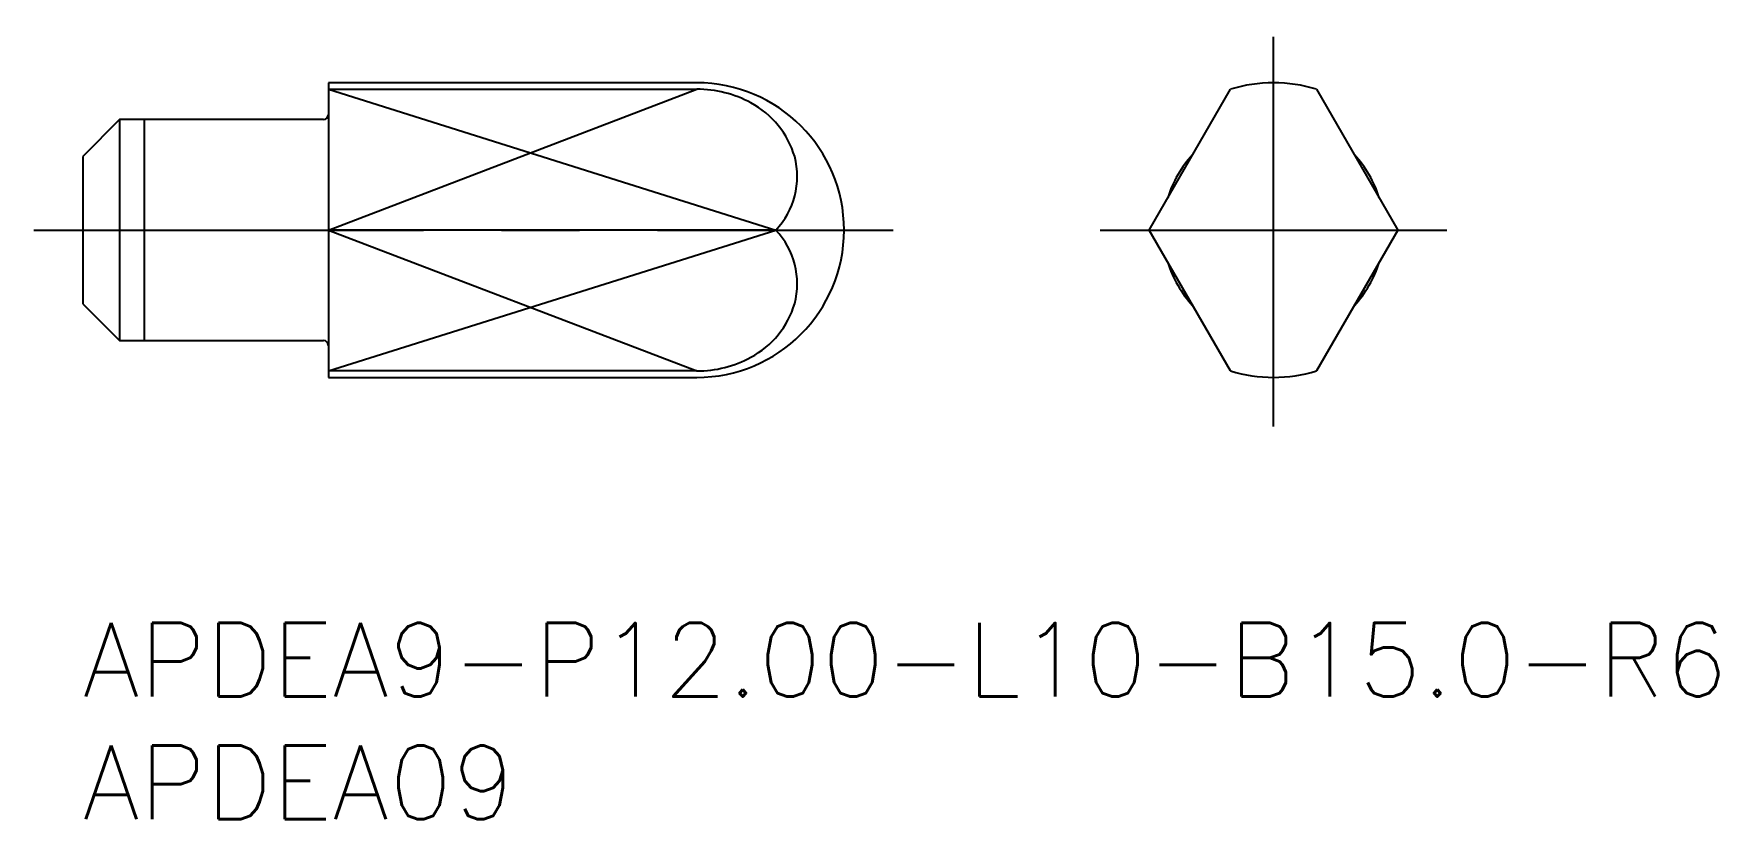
# Model space of a CAD drawing. Extents: x -2 to 66.6, y -8 to 24.
import ezdxf

# ---------------------------------------------------------------- set-up
doc = ezdxf.new("R2010")
doc.units = 0
doc.header["$LTSCALE"] = 0.5
doc.linetypes.add('CENTER', pattern=[50.8, 31.75, -6.35, 6.35, -6.35])
for name, color, linetype in [('MSM_CENTER', 1, 'CENTER'), ('MSM_CONTINUOUS', 7, 'CONTINUOUS'), ('MSM_NARROW', 5, 'CONTINUOUS'), ('MSM_PART_NUMBER', 7, 'CONTINUOUS')]:
    doc.layers.add(name, color=color, linetype=linetype)
doc.styles.get("Standard").update_dxf_attribs({"font": 'txt.shx', "height": 1, "bigfont": 'bigfont.shx'})

# ---------------------------------------------------------------- blocks, each defined once
blk = doc.blocks.new('*U13')
at = {"layer": 'MSM_PART_NUMBER'}
blk.add_text('APDEA9-P12.00-L10-B15.0-R6', height=3, dxfattribs=at).set_placement((0, -3))
blk = doc.blocks.new('*U14')
at = {"layer": 'MSM_PART_NUMBER'}
blk.add_text('APDEA09', height=3, dxfattribs=at).set_placement((0, -8))

msp = doc.modelspace()

# ---------------------------------------------------------------- linework, layer by layer
at = {"layer": 'MSM_CENTER'}
for p, q in [((48.487, 8), (48.487, 24)), ((-2, 16), (33, 16)), ((41.423, 16), (55.55, 16))]:
    msp.add_line(p, q, dxfattribs=at)
at = {"layer": 'MSM_CONTINUOUS'}
for p, q in [((25, 22), (10, 22)), ((10, 22), (10, 10)), ((10, 21.739), (25, 21.739)), ((43.423, 16), (46.737, 21.739)), ((50.237, 21.739), (53.55, 16)), ((1.5, 20.5), (0, 19)), ((9.8, 20.5), (1.5, 20.5)), ((1.5, 20.5), (1.5, 11.5)), ((0, 19), (0, 13)), ((28.219, 16), (10, 16)), ((46.737, 10.261), (43.423, 16)), ((53.55, 16), (50.237, 10.261)), ((0, 13), (1.5, 11.5)), ((1.5, 11.5), (9.8, 11.5)), ((25, 10.261), (10, 10.261)), ((10, 10), (25, 10))]:
    msp.add_line(p, q, dxfattribs=at)
for centre, radius, start, end in [((25, 16), 6, 270, 90), ((48.487, 16), 6, 73.04224, 106.95776), ((25.006, 17.127), 4.612, 61.47032, 90.07373), ((9.8, 20.7), 0.2, 270, 0), ((25.48, 17.952), 3.661, 16.52363, 61.81624), ((25.924, 18.187), 3.17, 316.38297, 14.74305), ((48.487, 16), 4.5, 137.02488, 162.97512), ((48.487, 16), 4.5, 17.02488, 42.97512), ((25.924, 13.813), 3.17, 345.25695, 43.61703), ((48.487, 16), 4.5, 197.02488, 222.97512), ((48.487, 16), 4.5, 317.02488, 342.97512), ((25.48, 14.048), 3.661, 298.18376, 343.47637), ((9.8, 11.3), 0.2, 0, 90), ((25.006, 14.873), 4.612, 269.92627, 298.52968), ((48.487, 16), 6, 253.04224, 286.95776)]:
    msp.add_arc(centre, radius, start, end, dxfattribs=at)
at = {"layer": 'MSM_NARROW'}
for p, q in [((10, 21.739), (28.219, 16)), ((10, 16), (25, 21.739)), ((2.5, 20.5), (2.5, 11.5)), ((10, 10.261), (28.219, 16)), ((10, 16), (25, 10.261))]:
    msp.add_line(p, q, dxfattribs=at)

# ---------------------------------------------------------------- block references
at = {"layer": 'MSM_CONTINUOUS'}
for name in ['*U13', '*U14']:
    msp.add_blockref(name, (0, 0), dxfattribs=at)

doc.saveas('drawing.dxf')
